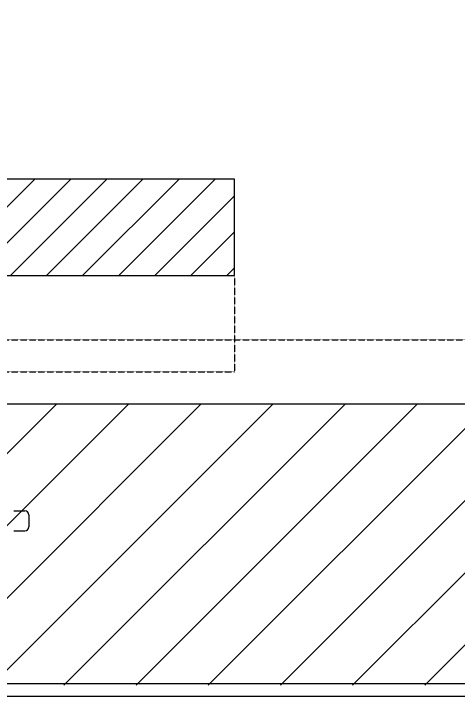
# Model space of a CAD drawing. Extents: x -599358 to 2865263, y -1062760 to 486533.
# Drawn here: x 280273 to 281656, y -692984 to -690859 of the extents above; entities that cross this region are included whole.
import ezdxf

# ---------------------------------------------------------------- set-up
doc = ezdxf.new("R2010")
doc.units = 0
doc.linetypes.add('DASH', pattern=[0.35, 0.25, -0.1])
for name, color, linetype in [('A-HATCH-1', 252, 'Continuous'), ('A-LIN-V', 9, 'Continuous'), ('A-SFCE', 30, 'Continuous'), ('EWHS5T6M-3', 7, 'Continuous'), ('FHSGH10105-主梁-04', 7, 'Continuous'), ('FHSGH10105-主梁-06', 7, 'Continuous')]:
    doc.layers.add(name, color=color, linetype=linetype)

# ---------------------------------------------------------------- blocks, each defined once
blk = doc.blocks.new('G$C2C10B007')
at = {"layer": 'A-LIN-V'}
h = blk.add_hatch(dxfattribs=at)
h.set_pattern_fill('ANSI31', color=252, scale=50)
h.set_pattern_definition([(45, (0, 400), (-56.1266, 56.1266), [])])
h.paths.add_polyline_path([(-150, 600), (-3050, 600), (-3050, 300), (3050, 300), (3050, 600), (150, 600), (150, 2100), (-150, 2100)])
blk.add_lwpolyline([(-150, 600), (-3050, 600), (-3050, 300), (3050, 300), (3050, 600), (150, 600), (150, 2100), (-150, 2100), (-150, 600)], dxfattribs=at)
at = {"layer": 'A-SFCE', "linetype": 'DASH'}
for p in [(3050, 300), (-3050, 0)]:
    blk.add_line(p, (3050, 0), dxfattribs=at)

msp = doc.modelspace()

# ---------------------------------------------------------------- hatches: boundary and pattern name
at = {"layer": 'A-HATCH-1'}
h = msp.add_hatch(dxfattribs=at)
h.set_pattern_fill('ANSI31', color=4, scale=100)
h.set_pattern_definition([(45, (2022370.97, -1271056.52), (-112.253202, 112.253202), [])])
h.paths.add_polyline_path([(277910.6, -692074), (285695.3, -692074), (285695.3, -692949), (277910.6, -692949)])

# ---------------------------------------------------------------- linework, layer by layer
at = {"color": 6, "linetype": 'DASH'}
msp.add_line((278010.6, -691874), (285840.6, -691874), dxfattribs=at)
at = {"layer": 'EWHS5T6M-3', "color": 4, "linetype": 'Continuous'}
for p, q in [((280273.2, -692406.2), (280307.7, -692406.2)), ((280273.2, -692406.2), (280307.7, -692406.2)), ((280320.3, -692418.7), (280320.3, -692456.5)), ((280320.3, -692418.7), (280320.3, -692456.5)), ((280273.2, -692469), (280307.7, -692469)), ((280273.2, -692469), (280307.7, -692469))]:
    msp.add_line(p, q, dxfattribs=at)
for centre, start, end in [((280307.7, -692418.7), 0, 90), ((280307.7, -692418.7), 0, 90), ((280307.7, -692456.5), 270, 0), ((280307.7, -692456.5), 270, 0)]:
    msp.add_arc(centre, 12.6, start, end, dxfattribs=at)
at = {"layer": 'FHSGH10105-主梁-04', "color": 4, "linetype": 'Continuous'}
msp.add_line((285695.3, -692074), (277910.6, -692074), dxfattribs=at)
at = {"layer": 'FHSGH10105-主梁-06', "color": 4, "linetype": 'Continuous'}
for p, q in [((285441.5, -692944.7), (277910.6, -692944.7)), ((285434.9, -692984), (277910.6, -692984))]:
    msp.add_line(p, q, dxfattribs=at)

# ---------------------------------------------------------------- block references
at = {"layer": 'A-LIN-V'}
msp.add_blockref('G$C2C10B007', (277910.6, -691974), dxfattribs=at)

doc.saveas('drawing.dxf')
